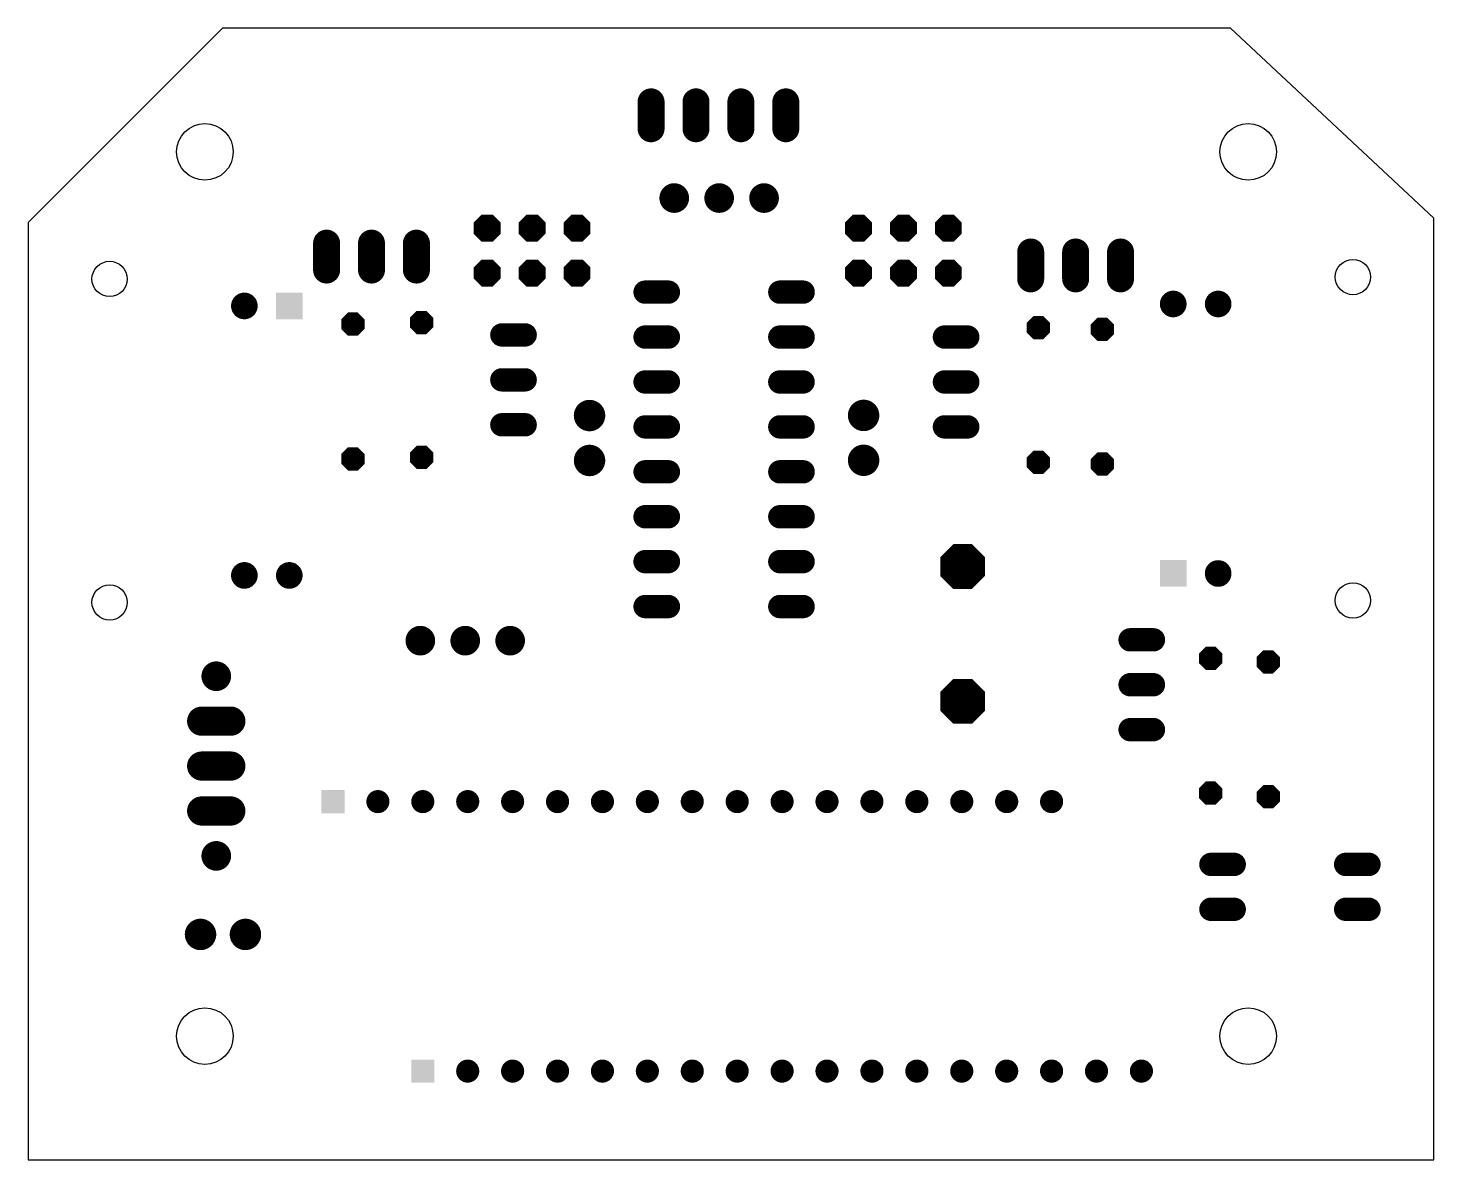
# Model space of a CAD drawing. Extents: x 20 to 99.5, y 16 to 80.
import ezdxf

# ---------------------------------------------------------------- set-up
doc = ezdxf.new("R2010")
doc.units = 0
doc.layers.add('17', color=94, linetype='CONTINUOUS')
doc.layers.add('20', color=178, linetype='CONTINUOUS')

# ---------------------------------------------------------------- blocks, each defined once
blk = doc.blocks.new('LONGP100')
at = {"const_width": 1}
blk.add_lwpolyline([(-0.5, 0), (0.5, 0)], dxfattribs=at)
at = {"const_width": 0.5}
for points in [[(-0.5, 0.25, 1), (-0.5, -0.25)], [(0.5, -0.25, 1), (0.5, 0.25)]]:
    blk.add_lwpolyline(points, format="xyb", dxfattribs=at)
blk = doc.blocks.new('ROUNDP')
at = {"const_width": 0.5}
blk.add_lwpolyline([(0, -0.25, 1), (0, 0.25, 1), (0, -0.25)], format="xyb", dxfattribs=at)
blk = doc.blocks.new('OCTAGONP')
at = {"const_width": 0.5}
blk.add_lwpolyline([(-0.25, -0.1036), (-0.25, 0.1036), (-0.1036, 0.25), (0.1036, 0.25), (0.25, 0.1036), (0.25, -0.1036), (0.1036, -0.25), (-0.1036, -0.25), (-0.25, -0.1036), (-0.25, 0.1036)], dxfattribs=at)
blk = doc.blocks.new('SQUAREP')
blk.add_solid([(-0.5, -0.5), (0.5, -0.5), (-0.5, 0.5), (0.5, 0.5)])

msp = doc.modelspace()

# ---------------------------------------------------------------- linework, layer by layer
at = {"layer": '20'}
for p, q in [((31, 80), (20, 69)), ((88, 80), (31, 80)), ((99.5, 69.25), (88, 80)), ((99.5, 16), (99.5, 69.25)), ((20, 69), (20, 16)), ((20, 16), (99.5, 16))]:
    msp.add_line(p, q, dxfattribs=at)
for centre, radius in [((30, 73), 1.6), ((89, 73), 1.6), ((24.61, 65.814), 1), ((94.92, 65.924), 1), ((24.61, 47.526), 1), ((94.92, 47.636), 1), ((30, 23), 1.6), ((89, 23), 1.6)]:
    msp.add_circle(centre, radius, dxfattribs=at)

# ---------------------------------------------------------------- block references
at = {"layer": '17'}
for name, p, xscale, yscale, rotation in [('LONGP100', (55.23, 75.07), 1.524, 1.524, 90), ('LONGP100', (55.23, 75.07), 1.524, 1.524, 90), ('LONGP100', (57.77, 75.07), 1.524, 1.524, 90), ('LONGP100', (57.77, 75.07), 1.524, 1.524, 90), ('LONGP100', (60.31, 75.07), 1.524, 1.524, 90), ('LONGP100', (60.31, 75.07), 1.524, 1.524, 90), ('LONGP100', (62.85, 75.07), 1.524, 1.524, 90), ('LONGP100', (62.85, 75.07), 1.524, 1.524, 90), ('ROUNDP', (56.54, 70.39), 1.6764, 1.6764, 90), ('ROUNDP', (56.54, 70.39), 1.6764, 1.6764, 90), ('ROUNDP', (59.08, 70.39), 1.6764, 1.6764, 90), ('ROUNDP', (59.08, 70.39), 1.6764, 1.6764, 90), ('ROUNDP', (61.62, 70.39), 1.6764, 1.6764, 90), ('ROUNDP', (61.62, 70.39), 1.6764, 1.6764, 90), ('LONGP100', (36.88, 67.08), 1.524, 1.524, 90), ('LONGP100', (36.88, 67.08), 1.524, 1.524, 90), ('LONGP100', (39.42, 67.08), 1.524, 1.524, 90), ('LONGP100', (39.42, 67.08), 1.524, 1.524, 90), ('LONGP100', (41.96, 67.08), 1.524, 1.524, 90), ('LONGP100', (41.96, 67.08), 1.524, 1.524, 90), ('LONGP100', (76.7, 66.58), 1.524, 1.524, 90), ('LONGP100', (76.7, 66.58), 1.524, 1.524, 90), ('LONGP100', (79.24, 66.58), 1.524, 1.524, 90), ('LONGP100', (79.24, 66.58), 1.524, 1.524, 90), ('LONGP100', (81.78, 66.58), 1.524, 1.524, 90), ('LONGP100', (81.78, 66.58), 1.524, 1.524, 90), ('ROUNDP', (32.23, 64.29), 1.508, 1.508, 270), ('ROUNDP', (32.23, 64.29), 1.508, 1.508, 270), ('SQUAREP', (34.77, 64.29), 1.508, 1.508, 270), ('SQUAREP', (34.77, 64.29), 1.508, 1.508, 270), ('ROUNDP', (84.76, 64.4), 1.508, 1.508, 90), ('ROUNDP', (84.76, 64.4), 1.508, 1.508, 90), ('ROUNDP', (87.3, 64.4), 1.508, 1.508, 90), ('ROUNDP', (87.3, 64.4), 1.508, 1.508, 90), ('OCTAGONP', (38.37, 63.26), 1.3208, 1.3208, 270), ('OCTAGONP', (38.37, 63.26), 1.3208, 1.3208, 270), ('OCTAGONP', (42.25, 63.35), 1.3208, 1.3208, 270), ('OCTAGONP', (42.25, 63.35), 1.3208, 1.3208, 270), ('OCTAGONP', (77.13, 63.06), 1.3208, 1.3208, 90), ('OCTAGONP', (77.13, 63.06), 1.3208, 1.3208, 90), ('OCTAGONP', (80.75, 62.97), 1.3208, 1.3208, 90), ('OCTAGONP', (80.75, 62.97), 1.3208, 1.3208, 90), ('LONGP100', (47.45, 62.65), 1.3208, 1.3208, 180), ('LONGP100', (47.45, 62.65), 1.3208, 1.3208, 180), ('LONGP100', (72.48, 62.53), 1.3208, 1.3208, 180), ('LONGP100', (72.48, 62.53), 1.3208, 1.3208, 180), ('LONGP100', (47.45, 60.11), 1.3208, 1.3208, 180), ('LONGP100', (47.45, 60.11), 1.3208, 1.3208, 180), ('LONGP100', (72.48, 59.99), 1.3208, 1.3208, 180), ('LONGP100', (72.48, 59.99), 1.3208, 1.3208, 180), ('ROUNDP', (51.75, 58.09), 1.778, 1.778, 180), ('ROUNDP', (51.75, 58.09), 1.778, 1.778, 180), ('LONGP100', (47.45, 57.57), 1.3208, 1.3208, 180), ('LONGP100', (47.45, 57.57), 1.3208, 1.3208, 180), ('LONGP100', (72.48, 57.45), 1.3208, 1.3208, 180), ('LONGP100', (72.48, 57.45), 1.3208, 1.3208, 180), ('OCTAGONP', (38.37, 55.64), 1.3208, 1.3208, 270), ('OCTAGONP', (38.37, 55.64), 1.3208, 1.3208, 270), ('OCTAGONP', (42.25, 55.73), 1.3208, 1.3208, 270), ('OCTAGONP', (42.25, 55.73), 1.3208, 1.3208, 270), ('ROUNDP', (51.75, 55.55), 1.778, 1.778, 180), ('ROUNDP', (51.75, 55.55), 1.778, 1.778, 180), ('OCTAGONP', (77.13, 55.44), 1.3208, 1.3208, 90), ('OCTAGONP', (77.13, 55.44), 1.3208, 1.3208, 90), ('OCTAGONP', (80.75, 55.35), 1.3208, 1.3208, 90), ('OCTAGONP', (80.75, 55.35), 1.3208, 1.3208, 90), ('OCTAGONP', (72.85, 49.55), 2.54, 2.54, 90), ('OCTAGONP', (72.85, 49.55), 2.54, 2.54, 90), ('ROUNDP', (32.23, 49.05), 1.508, 1.508, 270), ('ROUNDP', (32.23, 49.05), 1.508, 1.508, 270), ('ROUNDP', (34.77, 49.05), 1.508, 1.508, 270), ('ROUNDP', (34.77, 49.05), 1.508, 1.508, 270), ('SQUAREP', (84.76, 49.16), 1.508, 1.508, 90), ('SQUAREP', (84.76, 49.16), 1.508, 1.508, 90), ('ROUNDP', (87.3, 49.16), 1.508, 1.508, 90), ('ROUNDP', (87.3, 49.16), 1.508, 1.508, 90), ('ROUNDP', (42.18, 45.36), 1.6764, 1.6764, 90), ('ROUNDP', (42.18, 45.36), 1.6764, 1.6764, 90), ('ROUNDP', (44.72, 45.36), 1.6764, 1.6764, 90), ('ROUNDP', (44.72, 45.36), 1.6764, 1.6764, 90), ('ROUNDP', (47.26, 45.36), 1.6764, 1.6764, 90), ('ROUNDP', (47.26, 45.36), 1.6764, 1.6764, 90), ('LONGP100', (82.98, 45.41), 1.3208, 1.3208, 180), ('LONGP100', (82.98, 45.41), 1.3208, 1.3208, 180), ('OCTAGONP', (86.87, 44.36), 1.3208, 1.3208, 270), ('OCTAGONP', (86.87, 44.36), 1.3208, 1.3208, 270), ('OCTAGONP', (90.13, 44.16), 1.3208, 1.3208, 90), ('OCTAGONP', (90.13, 44.16), 1.3208, 1.3208, 90), ('ROUNDP', (30.64, 43.35), 1.6764, 1.6764, 180), ('ROUNDP', (30.64, 43.35), 1.6764, 1.6764, 180), ('OCTAGONP', (72.85, 41.93), 2.54, 2.54, 90), ('OCTAGONP', (72.85, 41.93), 2.54, 2.54, 90), ('LONGP100', (82.98, 42.87), 1.3208, 1.3208, 180), ('LONGP100', (82.98, 42.87), 1.3208, 1.3208, 180), ('LONGP100', (30.64, 40.81), 1.65, 1.65, 180), ('LONGP100', (30.64, 40.81), 1.65, 1.65, 180), ('LONGP100', (82.98, 40.33), 1.3208, 1.3208, 180), ('LONGP100', (82.98, 40.33), 1.3208, 1.3208, 180), ('LONGP100', (30.64, 38.27), 1.65, 1.65, 180), ('LONGP100', (30.64, 38.27), 1.65, 1.65, 180), ('OCTAGONP', (86.87, 36.74), 1.3208, 1.3208, 270), ('OCTAGONP', (86.87, 36.74), 1.3208, 1.3208, 270), ('SQUAREP', (37.24, 36.26), 1.308, 1.308, 90), ('SQUAREP', (37.24, 36.26), 1.308, 1.308, 90), ('ROUNDP', (39.78, 36.26), 1.308, 1.308, 90), ('ROUNDP', (39.78, 36.26), 1.308, 1.308, 90), ('ROUNDP', (42.32, 36.26), 1.308, 1.308, 90), ('ROUNDP', (42.32, 36.26), 1.308, 1.308, 90), ('ROUNDP', (44.86, 36.26), 1.308, 1.308, 90), ('ROUNDP', (44.86, 36.26), 1.308, 1.308, 90), ('ROUNDP', (47.4, 36.26), 1.308, 1.308, 90), ('ROUNDP', (47.4, 36.26), 1.308, 1.308, 90), ('ROUNDP', (49.94, 36.26), 1.308, 1.308, 90), ('ROUNDP', (49.94, 36.26), 1.308, 1.308, 90), ('ROUNDP', (52.48, 36.26), 1.308, 1.308, 90), ('ROUNDP', (52.48, 36.26), 1.308, 1.308, 90), ('ROUNDP', (55.02, 36.26), 1.308, 1.308, 90), ('ROUNDP', (55.02, 36.26), 1.308, 1.308, 90), ('ROUNDP', (57.56, 36.26), 1.308, 1.308, 90), ('ROUNDP', (57.56, 36.26), 1.308, 1.308, 90), ('ROUNDP', (60.1, 36.26), 1.308, 1.308, 90), ('ROUNDP', (60.1, 36.26), 1.308, 1.308, 90), ('ROUNDP', (62.64, 36.26), 1.308, 1.308, 90), ('ROUNDP', (62.64, 36.26), 1.308, 1.308, 90), ('ROUNDP', (65.18, 36.26), 1.308, 1.308, 90), ('ROUNDP', (65.18, 36.26), 1.308, 1.308, 90), ('ROUNDP', (67.72, 36.26), 1.308, 1.308, 90), ('ROUNDP', (67.72, 36.26), 1.308, 1.308, 90), ('ROUNDP', (70.26, 36.26), 1.308, 1.308, 90), ('ROUNDP', (70.26, 36.26), 1.308, 1.308, 90), ('ROUNDP', (72.8, 36.26), 1.308, 1.308, 90), ('ROUNDP', (72.8, 36.26), 1.308, 1.308, 90), ('ROUNDP', (75.34, 36.26), 1.308, 1.308, 90), ('ROUNDP', (75.34, 36.26), 1.308, 1.308, 90), ('ROUNDP', (77.88, 36.26), 1.308, 1.308, 90), ('ROUNDP', (77.88, 36.26), 1.308, 1.308, 90), ('OCTAGONP', (90.13, 36.54), 1.3208, 1.3208, 90), ('OCTAGONP', (90.13, 36.54), 1.3208, 1.3208, 90), ('LONGP100', (30.64, 35.73), 1.65, 1.65, 180), ('LONGP100', (30.64, 35.73), 1.65, 1.65, 180), ('ROUNDP', (30.64, 33.19), 1.6764, 1.6764, 180), ('ROUNDP', (30.64, 33.19), 1.6764, 1.6764, 180), ('ROUNDP', (29.75, 28.75), 1.778, 1.778, 90), ('ROUNDP', (29.75, 28.75), 1.778, 1.778, 90), ('ROUNDP', (32.29, 28.75), 1.778, 1.778, 90), ('ROUNDP', (32.29, 28.75), 1.778, 1.778, 90), ('SQUAREP', (42.32, 21.02), 1.308, 1.308, 90), ('SQUAREP', (42.32, 21.02), 1.308, 1.308, 90), ('ROUNDP', (44.86, 21.02), 1.308, 1.308, 90), ('ROUNDP', (44.86, 21.02), 1.308, 1.308, 90), ('ROUNDP', (47.4, 21.02), 1.308, 1.308, 90), ('ROUNDP', (47.4, 21.02), 1.308, 1.308, 90), ('ROUNDP', (49.94, 21.02), 1.308, 1.308, 90), ('ROUNDP', (49.94, 21.02), 1.308, 1.308, 90), ('ROUNDP', (52.48, 21.02), 1.308, 1.308, 90), ('ROUNDP', (52.48, 21.02), 1.308, 1.308, 90), ('ROUNDP', (55.02, 21.02), 1.308, 1.308, 90), ('ROUNDP', (55.02, 21.02), 1.308, 1.308, 90), ('ROUNDP', (57.56, 21.02), 1.308, 1.308, 90), ('ROUNDP', (57.56, 21.02), 1.308, 1.308, 90), ('ROUNDP', (60.1, 21.02), 1.308, 1.308, 90), ('ROUNDP', (60.1, 21.02), 1.308, 1.308, 90), ('ROUNDP', (62.64, 21.02), 1.308, 1.308, 90), ('ROUNDP', (62.64, 21.02), 1.308, 1.308, 90), ('ROUNDP', (65.18, 21.02), 1.308, 1.308, 90), ('ROUNDP', (65.18, 21.02), 1.308, 1.308, 90), ('ROUNDP', (67.72, 21.02), 1.308, 1.308, 90), ('ROUNDP', (67.72, 21.02), 1.308, 1.308, 90), ('ROUNDP', (70.26, 21.02), 1.308, 1.308, 90), ('ROUNDP', (70.26, 21.02), 1.308, 1.308, 90), ('ROUNDP', (72.8, 21.02), 1.308, 1.308, 90), ('ROUNDP', (72.8, 21.02), 1.308, 1.308, 90), ('ROUNDP', (75.34, 21.02), 1.308, 1.308, 90), ('ROUNDP', (75.34, 21.02), 1.308, 1.308, 90), ('ROUNDP', (77.88, 21.02), 1.308, 1.308, 90), ('ROUNDP', (77.88, 21.02), 1.308, 1.308, 90), ('ROUNDP', (80.42, 21.02), 1.308, 1.308, 90), ('ROUNDP', (80.42, 21.02), 1.308, 1.308, 90), ('ROUNDP', (82.96, 21.02), 1.308, 1.308, 90), ('ROUNDP', (82.96, 21.02), 1.308, 1.308, 90)]:
    msp.add_blockref(name, p, dxfattribs=dict(at, xscale=xscale, yscale=yscale, rotation=rotation))
for name, p, xscale, yscale in [('OCTAGONP', (45.96, 68.69), 1.524, 1.524), ('OCTAGONP', (45.96, 68.69), 1.524, 1.524), ('OCTAGONP', (48.5, 68.69), 1.524, 1.524), ('OCTAGONP', (48.5, 68.69), 1.524, 1.524), ('OCTAGONP', (51.04, 68.69), 1.524, 1.524), ('OCTAGONP', (51.04, 68.69), 1.524, 1.524), ('OCTAGONP', (66.96, 68.69), 1.524, 1.524), ('OCTAGONP', (66.96, 68.69), 1.524, 1.524), ('OCTAGONP', (69.5, 68.69), 1.524, 1.524), ('OCTAGONP', (69.5, 68.69), 1.524, 1.524), ('OCTAGONP', (72.04, 68.69), 1.524, 1.524), ('OCTAGONP', (72.04, 68.69), 1.524, 1.524), ('OCTAGONP', (45.96, 66.15), 1.524, 1.524), ('OCTAGONP', (45.96, 66.15), 1.524, 1.524), ('OCTAGONP', (48.5, 66.15), 1.524, 1.524), ('OCTAGONP', (48.5, 66.15), 1.524, 1.524), ('OCTAGONP', (51.04, 66.15), 1.524, 1.524), ('OCTAGONP', (51.04, 66.15), 1.524, 1.524), ('OCTAGONP', (66.96, 66.15), 1.524, 1.524), ('OCTAGONP', (66.96, 66.15), 1.524, 1.524), ('OCTAGONP', (69.5, 66.15), 1.524, 1.524), ('OCTAGONP', (69.5, 66.15), 1.524, 1.524), ('OCTAGONP', (72.04, 66.15), 1.524, 1.524), ('OCTAGONP', (72.04, 66.15), 1.524, 1.524), ('LONGP100', (55.55, 65.07), 1.3208, 1.3208), ('LONGP100', (55.55, 65.07), 1.3208, 1.3208), ('LONGP100', (63.17, 65.07), 1.3208, 1.3208), ('LONGP100', (63.17, 65.07), 1.3208, 1.3208), ('LONGP100', (55.55, 62.53), 1.3208, 1.3208), ('LONGP100', (55.55, 62.53), 1.3208, 1.3208), ('LONGP100', (63.17, 62.53), 1.3208, 1.3208), ('LONGP100', (63.17, 62.53), 1.3208, 1.3208), ('LONGP100', (55.55, 59.99), 1.3208, 1.3208), ('LONGP100', (55.55, 59.99), 1.3208, 1.3208), ('LONGP100', (63.17, 59.99), 1.3208, 1.3208), ('LONGP100', (63.17, 59.99), 1.3208, 1.3208), ('ROUNDP', (67.25, 58.1), 1.778, 1.778), ('ROUNDP', (67.25, 58.1), 1.778, 1.778), ('LONGP100', (55.55, 57.45), 1.3208, 1.3208), ('LONGP100', (55.55, 57.45), 1.3208, 1.3208), ('LONGP100', (63.17, 57.45), 1.3208, 1.3208), ('LONGP100', (63.17, 57.45), 1.3208, 1.3208), ('ROUNDP', (67.25, 55.56), 1.778, 1.778), ('ROUNDP', (67.25, 55.56), 1.778, 1.778), ('LONGP100', (55.55, 54.91), 1.3208, 1.3208), ('LONGP100', (55.55, 54.91), 1.3208, 1.3208), ('LONGP100', (63.17, 54.91), 1.3208, 1.3208), ('LONGP100', (63.17, 54.91), 1.3208, 1.3208), ('LONGP100', (55.55, 52.37), 1.3208, 1.3208), ('LONGP100', (55.55, 52.37), 1.3208, 1.3208), ('LONGP100', (63.17, 52.37), 1.3208, 1.3208), ('LONGP100', (63.17, 52.37), 1.3208, 1.3208), ('LONGP100', (55.55, 49.83), 1.3208, 1.3208), ('LONGP100', (55.55, 49.83), 1.3208, 1.3208), ('LONGP100', (63.17, 49.83), 1.3208, 1.3208), ('LONGP100', (63.17, 49.83), 1.3208, 1.3208), ('LONGP100', (55.55, 47.29), 1.3208, 1.3208), ('LONGP100', (55.55, 47.29), 1.3208, 1.3208), ('LONGP100', (63.17, 47.29), 1.3208, 1.3208), ('LONGP100', (63.17, 47.29), 1.3208, 1.3208), ('LONGP100', (87.55, 32.71), 1.3208, 1.3208), ('LONGP100', (87.55, 32.71), 1.3208, 1.3208), ('LONGP100', (95.17, 32.71), 1.3208, 1.3208), ('LONGP100', (95.17, 32.71), 1.3208, 1.3208), ('LONGP100', (87.55, 30.17), 1.3208, 1.3208), ('LONGP100', (87.55, 30.17), 1.3208, 1.3208), ('LONGP100', (95.17, 30.17), 1.3208, 1.3208), ('LONGP100', (95.17, 30.17), 1.3208, 1.3208)]:
    msp.add_blockref(name, p, dxfattribs=dict(at, xscale=xscale, yscale=yscale))

doc.saveas('drawing.dxf')
